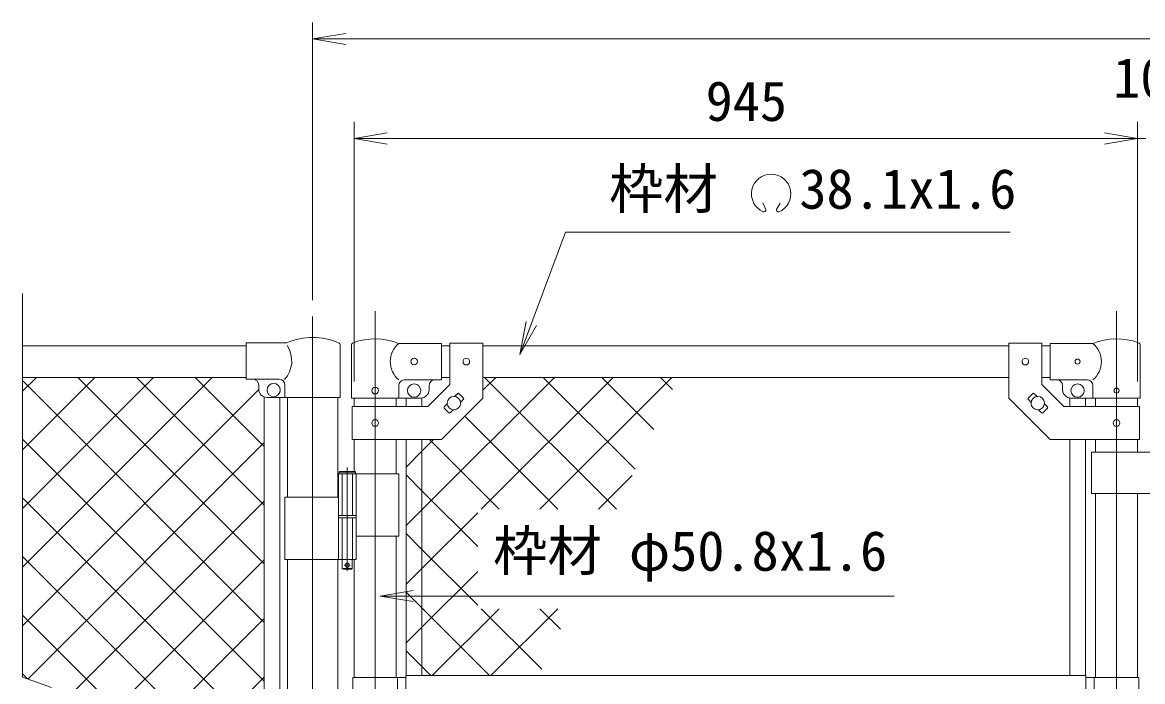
# Model space of a CAD drawing. Units: millimetres, scale not verified. Extents: x -4200 to 4200, y -2970 to 2970.
# Drawn here: x -108 to 1243, y 457 to 1251 of the extents above; entities that cross this region are included whole.
import ezdxf
from ezdxf.enums import TextEntityAlignment as Align

# ---------------------------------------------------------------- set-up
doc = ezdxf.new("R2010")
doc.units = ezdxf.units.MM
doc.header["$LTSCALE"] = 20
doc.linetypes.add('DASHED', pattern=[7.5, 6, -1.5])
doc.linetypes.add('USER1', pattern=[50.8, 31.75, -6.35, 6.35, -6.35])
for name, color, linetype, lineweight in [('0-1_D-BMK', 2, 'USER1', 13), ('0-2_D-STR1', 1, 'Continuous', 18), ('0-3_D-STR3', 3, 'Continuous', 13), ('0-4_D-STR-DIM', 7, 'Continuous', 9), ('0-5_0', 3, 'Continuous', 18), ('0-6_D-STR-TXT', 7, 'Continuous', 9), ('0-7_D-STR2', 7, 'Continuous', 9)]:
    doc.layers.add(name, color=color, linetype=linetype, lineweight=lineweight)
doc.styles.add('ＭＳ ゴシック', font='')
doc.styles.get('ＭＳ ゴシック').set_extended_font_data('MS Gothic')

# ---------------------------------------------------------------- blocks, each defined once
blk = doc.blocks.new('_Open')
at = {"layer": '0-5_0', "color": 7, "lineweight": 9}
blk.add_line((-20, 3.33), (0, 0), dxfattribs=at)
blk.add_lwpolyline([(-20, -3.33), (0, 0), (-20, 0)], dxfattribs=at)

msp = doc.modelspace()

# ---------------------------------------------------------------- linework, layer by layer
at = {"layer": '0-1_D-BMK'}
for p, q in [((241.99, 896.61), (241.99, -120.04)), ((317.39, 903.1), (317.39, -35.29)), ((1211.59, 903.1), (1211.59, -35.29)), ((283.83, 714.79), (283.83, 589.9)), ((287.46, 596.87), (280.21, 596.87))]:
    msp.add_line(p, q, dxfattribs=at)
at = {"layer": '0-2_D-STR1'}
for p, q in [((161.99, 861.37), (-108.01, 861.37)), ((397.39, 861.37), (407.39, 861.37)), ((447.39, 861.37), (1081.59, 861.37)), ((1121.59, 861.37), (1131.59, 861.37)), ((161.99, 823.37), (-108.01, 823.37)), ((397.39, 823.37), (407.39, 823.37)), ((447.39, 823.37), (1081.59, 823.37)), ((1121.59, 823.37), (1131.59, 823.37)), ((211.74, 799.07), (211.74, 678.87)), ((272.24, 799.07), (272.24, 678.87)), ((291.99, 798.37), (291.99, 788.32)), ((342.79, 798.37), (342.79, 788.32)), ((1186.19, 798.37), (1186.19, 788.32)), ((1236.99, 798.37), (1236.99, 788.32)), ((291.99, 748.32), (291.99, 709.87)), ((342.79, 748.32), (342.79, 706.87)), ((1186.19, 748.32), (1186.19, 733.32)), ((1236.99, 748.32), (1236.99, 733.32)), ((1186.19, 683.32), (1186.19, 461.37)), ((1236.99, 683.32), (1236.99, 461.37)), ((342.79, 631.87), (342.79, 461.37)), ((211.74, 603.87), (211.74, 446.87)), ((272.24, 603.87), (272.24, 446.87)), ((291.99, 603.87), (291.99, 461.37))]:
    msp.add_line(p, q, dxfattribs=at)
at = {"layer": '0-3_D-STR3'}
for p, q in [((161.99, 821.07), (161.99, 865.07)), ((210.86, 865.07), (161.99, 865.07)), ((275.39, 861.92), (275.39, 799.07)), ((288.84, 798.37), (288.84, 862.06)), ((397.39, 864.37), (345.94, 864.37)), ((397.39, 864.37), (397.39, 820.37)), ((407.39, 864.57), (407.39, 814.89)), ((407.39, 864.57), (447.39, 864.57)), ((447.39, 864.57), (447.39, 798.32)), ((1081.59, 864.57), (1081.59, 798.32)), ((1121.59, 864.57), (1081.59, 864.57)), ((1121.59, 864.57), (1121.59, 814.89)), ((1131.59, 864.37), (1183.04, 864.37)), ((1131.59, 864.37), (1131.59, 820.37)), ((1240.14, 798.37), (1240.14, 862.06)), ((201.59, 821.07), (161.99, 821.07)), ((176.99, 809.07), (176.99, 814.07)), ((208.59, 814.07), (208.59, 799.07)), ((345.94, 798.37), (345.94, 813.37)), ((397.39, 820.37), (352.94, 820.37)), ((380.82, 788.32), (407.39, 814.89)), ((382.39, 813.37), (382.39, 808.37)), ((1148.16, 788.32), (1121.59, 814.89)), ((1131.59, 820.37), (1176.04, 820.37)), ((1146.59, 813.37), (1146.59, 808.37)), ((1183.04, 798.37), (1183.04, 813.37)), ((183.64, 446.87), (183.64, 799.65)), ((275.39, 799.07), (186.99, 799.07)), ((202.64, 446.87), (202.64, 799.07)), ((288.84, 798.37), (345.94, 798.37)), ((345.94, 798.37), (372.39, 798.37)), ((354.89, 798.37), (354.89, 788.32)), ((373.89, 798.37), (373.89, 788.32)), ((413.27, 800.27), (416.99, 803.98)), ((418.4, 803.98), (424.06, 798.33)), ((1110.58, 803.98), (1104.92, 798.33)), ((1115.71, 800.27), (1111.99, 803.98)), ((1155.09, 798.37), (1155.09, 788.32)), ((1183.04, 798.37), (1156.59, 798.37)), ((1174.09, 798.37), (1174.09, 788.32)), ((1240.14, 798.37), (1183.04, 798.37)), ((289.69, 788.32), (380.82, 788.32)), ((289.69, 788.32), (289.69, 748.32)), ((400.72, 787.72), (404.44, 791.44)), ((400.72, 786.31), (406.38, 780.65)), ((407.79, 780.65), (411.51, 784.37)), ((420.34, 793.2), (424.06, 796.91)), ((1108.64, 793.2), (1104.92, 796.91)), ((1121.19, 780.65), (1117.47, 784.37)), ((1128.26, 786.31), (1122.6, 780.65)), ((1128.26, 787.72), (1124.54, 791.44)), ((1239.29, 788.32), (1148.16, 788.32)), ((1239.29, 788.32), (1239.29, 748.32)), ((354.89, 748.32), (354.89, 463.87)), ((373.89, 748.32), (373.89, 463.87)), ((1155.09, 748.32), (1155.09, 463.87)), ((1174.09, 748.32), (1174.09, 463.87)), ((1301.39, 733.32), (1181.39, 733.32)), ((1181.39, 733.32), (1181.39, 683.32)), ((273.03, 706.87), (273.03, 656.87)), ((345.94, 706.87), (273.03, 706.87)), ((273.83, 708.87), (274.83, 709.87)), ((273.83, 708.87), (273.83, 706.87)), ((273.83, 708.87), (293.83, 708.87)), ((292.83, 709.87), (274.83, 709.87)), ((294.63, 706.87), (294.63, 656.87)), ((345.94, 706.87), (345.94, 631.87)), ((273.03, 678.87), (208.69, 678.87)), ((208.69, 678.87), (208.69, 603.87)), ((1301.39, 683.32), (1181.39, 683.32)), ((294.63, 656.87), (273.03, 656.87)), ((294.63, 653.87), (273.03, 653.87)), ((273.03, 653.87), (273.03, 603.87)), ((273.33, 656.87), (273.33, 653.87)), ((294.33, 653.87), (273.33, 653.87)), ((294.33, 656.87), (294.33, 653.87)), ((294.63, 653.87), (294.63, 603.87)), ((345.94, 631.87), (294.74, 631.87)), ((294.63, 603.87), (208.69, 603.87)), ((289.83, 603.87), (289.83, 592.87)), ((278.83, 591.87), (277.83, 592.87)), ((288.83, 591.87), (278.83, 591.87)), ((288.83, 591.87), (289.83, 592.87)), ((290.39, 461.37), (290.39, 411.37)), ((290.39, 461.37), (354.49, 461.37)), ((344.39, 461.37), (344.39, 411.37)), ((1174.49, 463.87), (354.49, 463.87)), ((354.49, 408.87), (354.49, 463.87)), ((1174.49, 442.87), (1174.49, 463.87)), ((1238.59, 461.37), (1174.49, 461.37)), ((1184.59, 461.37), (1184.59, 442.87)), ((1238.59, 461.37), (1238.59, 442.87))]:
    msp.add_line(p, q, dxfattribs=at)
at = {"layer": '0-3_D-STR3', "linetype": 'DASHED'}
for p, q in [((277.53, 706.87), (277.53, 656.87)), ((290.13, 706.87), (290.13, 656.87)), ((277.53, 653.87), (277.53, 603.87)), ((290.13, 653.87), (290.13, 603.87))]:
    msp.add_line(p, q, dxfattribs=at)
at = {"layer": '0-3_D-STR3'}
for points in [[(289.69, 748.32), (397.39, 748.32), (447.39, 798.32)], [(1239.29, 748.32), (1131.59, 748.32), (1081.59, 798.32)], [(292.83, 709.87), (293.83, 708.87), (293.83, 706.87)], [(277.83, 603.87), (277.83, 592.87), (289.83, 592.87)]]:
    msp.add_lwpolyline(points, dxfattribs=at)
for centre, radius in [((364.39, 842.37), 4), ((427.39, 842.32), 4), ((1101.59, 842.32), 4), ((1164.59, 842.37), 3), ((194.99, 808.07), 8), ((317.39, 807.37), 4), ((364.39, 807.37), 8), ((1164.59, 807.37), 8), ((412.39, 792.32), 8), ((1116.59, 792.32), 8), ((1211.59, 807.37), 3), ((317.39, 768.32), 4), ((1211.59, 768.32), 4), ((283.83, 596.87), 2.5)]:
    msp.add_circle(centre, radius, dxfattribs=at)
for centre, radius, start, end in [((241.99, 791.37), 80, 66.89371, 112.90125), ((272.09, 861.92), 3.3, 0, 66.89371), ((292.14, 862.06), 3.3, 109.22051, 180), ((317.39, 789.64), 80, 69.0916, 109.22051), ((1211.59, 789.64), 80, 70.77949, 110.9084), ((1236.84, 862.06), 3.3, 0, 70.77949), ((183.46, 843.12), 33.4, 317.7041, 33.64086), ((364.14, 842.37), 28.55, 129.59418, 230.40582), ((1164.84, 842.37), 28.55, 309.59418, 50.40582), ((169.99, 814.07), 7, 0, 90), ((201.59, 814.07), 7, 0, 90), ((352.94, 813.37), 7, 90, 180), ((389.39, 813.37), 7, 90, 180), ((1139.59, 813.37), 7, 0, 90), ((1176.04, 813.37), 7, 0, 90), ((186.99, 809.07), 10, 180, 270), ((372.39, 808.37), 10, 270, 0), ((417.69, 803.28), 1, 45, 135), ((423.35, 797.62), 1, 315, 45), ((1105.63, 797.62), 1, 135, 225), ((1111.29, 803.28), 1, 45, 135), ((1156.59, 808.37), 10, 180, 270), ((401.43, 787.01), 1, 135, 225), ((1127.55, 787.01), 1, 315, 45), ((407.09, 781.36), 1, 225, 315), ((1121.89, 781.36), 1, 225, 315)]:
    msp.add_arc(centre, radius, start, end, dxfattribs=at)
at = {"layer": '0-4_D-STR-DIM'}
for p, q in [((241.99, 916.61), (241.99, 1251.37)), ((281.99, 1231.37), (2201.99, 1231.37)), ((291.99, 818.37), (291.99, 1131.37)), ((1236.99, 818.37), (1236.99, 1131.37)), ((1236.99, 818.37), (1236.99, 1131.37)), ((1196.99, 1111.37), (331.99, 1111.37)), ((1196.99, 1111.37), (1156.99, 1111.37)), ((1236.99, 1111.37), (1246.99, 1111.37)), ((-108.01, 462.02), (-108.01, 924.37)), ((-72.77, 449.19), (-108.01, 462.02))]:
    msp.add_line(p, q, dxfattribs=at)
at = {"layer": '0-6_D-STR-TXT'}
for p, q in [((788.78, 1025.75), (784.95, 1033.96)), ((801.36, 1025.74), (805.89, 1033.58))]:
    msp.add_line(p, q, dxfattribs=at)
for points in [[(1083.32, 998.46), (547.12, 998.46), (492.56, 852.8)], [(943.38, 559.61), (522.55, 559.61), (325.4, 559.61)]]:
    msp.add_lwpolyline(points, dxfattribs=at)
for centre, radius, start, end in [((795.07, 1044.63), 23.75, 292.92895, 245.65759), ((786.32, 1025.29), 2.5, 245.55066, 10.6575), ((803.82, 1025.28), 2.5, 169.34241, 276.63708)]:
    msp.add_arc(centre, radius, start, end, dxfattribs=at)
at = {"layer": '0-7_D-STR2'}
for p, q in [((-108.01, 806.54), (-91.18, 823.37)), ((-108.01, 735.83), (-20.47, 823.37)), ((-108.01, 665.12), (50.24, 823.37)), ((-108.01, 594.41), (120.95, 823.37)), ((183.64, 527.85), (-108.01, 819.5)), ((183.64, 598.56), (-41.16, 823.37)), ((183.64, 669.28), (29.55, 823.37)), ((183.64, 739.99), (100.26, 823.37)), ((445.45, 664.39), (604.43, 823.37)), ((447.39, 807.75), (463.01, 823.37)), ((608.31, 664.39), (449.33, 823.37)), ((516.16, 664.39), (675.14, 823.37)), ((630.95, 712.46), (520.04, 823.37)), ((653.44, 760.68), (590.75, 823.37)), ((675.93, 808.91), (661.47, 823.37)), ((-108.01, 523.7), (177.02, 808.73)), ((537.6, 664.39), (425.53, 776.46)), ((183.64, 457.14), (-108.01, 748.79)), ((-101.39, 459.61), (183.64, 744.64)), ((466.89, 664.39), (382.96, 748.32)), ((373.89, 686.68), (354.89, 705.68)), ((586.87, 664.39), (627.47, 704.98)), ((133.71, 436.37), (-108.01, 678.08)), ((441.09, 619.48), (373.89, 686.68)), ((-53.92, 436.37), (183.64, 673.92)), ((373.89, 592.83), (441.09, 660.03)), ((373.89, 615.97), (354.89, 634.97)), ((441.09, 548.77), (373.89, 615.97)), ((63, 436.37), (-108.01, 607.37)), ((16.79, 436.37), (183.64, 603.21)), ((354.89, 573.83), (373.89, 592.83)), ((373.89, 522.12), (441.09, 589.32)), ((386.35, 463.87), (466.87, 544.39)), ((518.52, 471.34), (445.47, 544.39)), ((457.06, 463.87), (537.58, 544.39)), ((541, 519.57), (516.18, 544.39)), ((-7.71, 436.37), (-108.01, 536.66)), ((87.51, 436.37), (183.64, 532.5)), ((354.89, 503.12), (373.89, 522.12)), ((-101.83, 459.77), (-108.01, 465.95)), ((168.72, 446.87), (183.64, 461.79))]:
    msp.add_line(p, q, dxfattribs=at)
for points in [[(354.89, 644.54), (373.89, 663.54), (533.72, 823.37)], [(354.89, 715.25), (373.89, 734.25), (387.96, 748.32)], [(455.28, 463.87), (373.89, 545.26), (354.89, 564.26)], [(384.57, 463.87), (373.89, 474.55), (354.89, 493.55)]]:
    msp.add_lwpolyline(points, dxfattribs=at)

# ---------------------------------------------------------------- block references
at = {"layer": '0-4_D-STR-DIM', "xscale": 2, "yscale": 2, "rotation": 180}
for p in [(241.99, 1231.37), (291.99, 1111.37)]:
    msp.add_blockref('_Open', p, dxfattribs=at)
at = {"layer": '0-4_D-STR-DIM', "xscale": 2, "yscale": 2}
msp.add_blockref('_Open', (1236.99, 1111.37), dxfattribs=at)
msp.add_blockref('_Open', (1236.99, 1111.37), dxfattribs=at)
at = {"layer": '0-6_D-STR-TXT', "xscale": 2, "yscale": 2}
for p, rotation in [((491.85, 850.93), 249.46512), ((323.4, 559.61), 180)]:
    msp.add_blockref('_Open', p, dxfattribs=dict(at, rotation=rotation))

# ---------------------------------------------------------------- texts
at = {"layer": '0-4_D-STR-DIM', "style": 'ＭＳ ゴシック'}
for s, p in [('10', (1207.59, 1146.12)), ('945', (716.02, 1118.12))]:
    msp.add_text(s, height=48.09, dxfattribs=at).set_placement(p, align=Align.BOTTOM_LEFT)
at = {"layer": '0-6_D-STR-TXT', "style": 'ＭＳ ゴシック'}
for s, p in [('枠材 \u300038.1x1.6', (599.56, 1012.32)), ('枠材 φ50.8x1.6', (459.62, 575.75))]:
    msp.add_text(s, height=48.09, dxfattribs=at).set_placement(p, align=Align.BOTTOM_LEFT)

doc.saveas('drawing.dxf')
